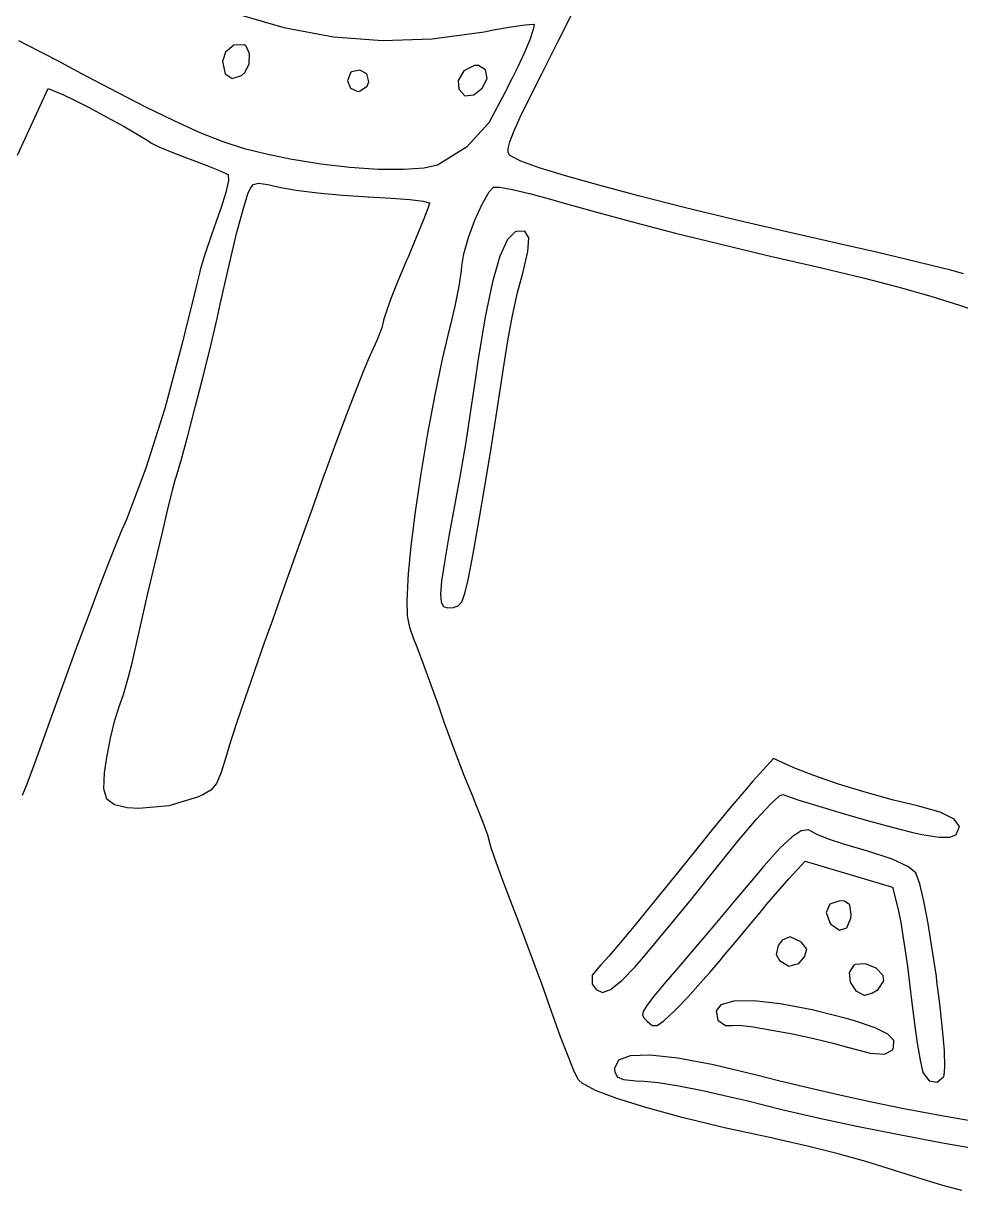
# Model space of a CAD drawing. Header units: inches. Extents: x -2.16 to 7.19, y -6.87 to -1.22.
# Drawn here: x -0.136 to 0.373, y -6.268 to -5.634 of the extents above; entities that cross this region are included whole.
import ezdxf

# ---------------------------------------------------------------- set-up
doc = ezdxf.new("R2010")
doc.units = ezdxf.units.IN
doc.header["$MEASUREMENT"] = 0
doc.layers.add('Front', color=13, linetype='CONTINUOUS', true_color=0xc83434)

msp = doc.modelspace()

# ---------------------------------------------------------------- linework, layer by layer
at = {"layer": 'Front', "linetype": 'CONTINUOUS'}
for p, q in [((-0.02247, -5.62823), (0.0056, -5.63652)), ((0.15445, -5.64395), (0.16398, -5.6253)), ((0.0056, -5.63652), (0.03254, -5.64157)), ((0.1194, -5.63777), (0.12899, -5.63607)), ((0.12899, -5.63607), (0.13655, -5.635)), ((0.13655, -5.635), (0.14085, -5.63472)), ((0.14085, -5.63472), (0.14139, -5.63485)), ((0.14139, -5.63485), (0.14101, -5.63747)), ((0.03254, -5.64157), (0.05913, -5.64353)), ((0.05913, -5.64353), (0.08613, -5.64254)), ((0.08613, -5.64254), (0.11431, -5.63872)), ((0.11431, -5.63872), (0.1194, -5.63777)), ((0.13903, -5.64314), (0.13605, -5.65041)), ((0.14101, -5.63747), (0.13903, -5.64314)), ((-0.13403, -5.64578), (-0.13821, -5.64366)), ((-0.12559, -5.65016), (-0.13403, -5.64578)), ((-0.02607, -5.64981), (-0.02775, -5.65497)), ((-0.02149, -5.64609), (-0.02607, -5.64981)), ((-0.01587, -5.64584), (-0.02149, -5.64609)), ((-0.01479, -5.64652), (-0.01587, -5.64584)), ((-0.01297, -5.65069), (-0.01479, -5.64652)), ((0.14573, -5.66114), (0.15445, -5.64395)), ((-0.11641, -5.65497), (-0.12559, -5.65016)), ((-0.11512, -5.65564), (-0.11641, -5.65497)), ((-0.104, -5.66153), (-0.11512, -5.65564)), ((-0.02775, -5.65497), (-0.02627, -5.66151)), ((-0.01329, -5.6563), (-0.01297, -5.65069)), ((0.13605, -5.65041), (0.13267, -5.65783)), ((-0.09685, -5.6653), (-0.104, -5.66153)), ((-0.02627, -5.66151), (-0.0225, -5.66417)), ((-0.0225, -5.66417), (-0.01739, -5.66248)), ((-0.01739, -5.66248), (-0.01575, -5.66105)), ((-0.01575, -5.66105), (-0.01329, -5.6563)), ((0.04175, -5.66105), (0.04015, -5.6653)), ((0.0424, -5.66049), (0.04175, -5.66105)), ((0.04678, -5.65953), (0.0424, -5.66049)), ((0.05064, -5.66168), (0.04678, -5.65953)), ((0.0516, -5.66521), (0.05064, -5.66168)), ((0.10327, -5.6599), (0.10021, -5.66521)), ((0.10907, -5.65704), (0.10327, -5.6599)), ((0.11132, -5.65702), (0.10907, -5.65704)), ((0.11512, -5.65941), (0.11132, -5.65702)), ((0.11591, -5.66407), (0.11512, -5.65941)), ((0.13267, -5.65783), (0.12946, -5.66396)), ((0.13896, -5.67474), (0.14573, -5.66114)), ((-0.08877, -5.66957), (-0.09685, -5.6653)), ((0.04015, -5.6653), (0.04184, -5.6694)), ((0.04659, -5.67108), (0.05077, -5.6682)), ((0.05077, -5.6682), (0.05179, -5.66589)), ((0.05179, -5.66589), (0.0516, -5.66521)), ((0.10021, -5.66521), (0.10053, -5.66996)), ((0.11318, -5.66941), (0.11591, -5.66407)), ((0.12941, -5.66405), (0.12656, -5.66965)), ((0.12946, -5.66396), (0.12941, -5.66405)), ((-0.13901, -5.7058), (-0.12234, -5.66947)), ((-0.12234, -5.66947), (-0.11442, -5.67282)), ((-0.11442, -5.67282), (-0.10843, -5.67563)), ((-0.06968, -5.67943), (-0.08877, -5.66957)), ((0.04184, -5.6694), (0.04577, -5.67117)), ((0.04577, -5.67117), (0.04659, -5.67108)), ((0.10053, -5.66996), (0.10386, -5.6736)), ((0.10386, -5.6736), (0.10875, -5.67298)), ((0.10875, -5.67298), (0.11318, -5.66941)), ((0.12575, -5.67155), (0.11684, -5.68816)), ((0.12656, -5.66965), (0.12575, -5.67155)), ((0.13394, -5.68518), (0.13896, -5.67474)), ((-0.10843, -5.67563), (-0.10003, -5.67994)), ((-0.10003, -5.67994), (-0.09048, -5.68504)), ((-0.05362, -5.68732), (-0.06968, -5.67943)), ((-0.09048, -5.68504), (-0.08106, -5.69024)), ((-0.03978, -5.69354), (-0.05362, -5.68732)), ((0.13046, -5.69293), (0.13394, -5.68518)), ((-0.08106, -5.69024), (-0.07305, -5.69484)), ((-0.02739, -5.69841), (-0.03978, -5.69354)), ((0.11684, -5.68816), (0.10473, -5.70138)), ((0.12833, -5.6984), (0.13046, -5.69293)), ((-0.07305, -5.69484), (-0.06771, -5.69815)), ((-0.06771, -5.69815), (-0.06662, -5.69894)), ((-0.06662, -5.69894), (-0.06304, -5.70085)), ((-0.01566, -5.70221), (-0.02739, -5.69841)), ((0.12736, -5.70206), (0.12833, -5.6984)), ((-0.06304, -5.70085), (-0.05609, -5.70379)), ((-0.05609, -5.70379), (-0.04714, -5.70721)), ((-0.0038, -5.70524), (-0.01566, -5.70221)), ((0.00898, -5.70782), (-0.0038, -5.70524)), ((0.10473, -5.70138), (0.08992, -5.71067)), ((0.12733, -5.70434), (0.12736, -5.70206)), ((0.12807, -5.70569), (0.12733, -5.70434)), ((0.12864, -5.70617), (0.12807, -5.70569)), ((0.13417, -5.70891), (0.12864, -5.70617)), ((-0.04714, -5.70721), (-0.04516, -5.70792)), ((-0.04516, -5.70792), (-0.03611, -5.71128)), ((-0.03611, -5.71128), (-0.02892, -5.7142)), ((0.02346, -5.71024), (0.00898, -5.70782)), ((0.02569, -5.71058), (0.02346, -5.71024)), ((0.04144, -5.71244), (0.02569, -5.71058)), ((0.05677, -5.71344), (0.04144, -5.71244)), ((0.08168, -5.71276), (0.07056, -5.71355)), ((0.08901, -5.71106), (0.08168, -5.71276)), ((0.08992, -5.71067), (0.08901, -5.71106)), ((0.1442, -5.71254), (0.13417, -5.70891)), ((0.15841, -5.71696), (0.1442, -5.71254)), ((-0.02892, -5.7142), (-0.02487, -5.71615)), ((-0.02444, -5.71943), (-0.02591, -5.72589)), ((-0.02487, -5.71615), (-0.02453, -5.71641)), ((-0.02453, -5.71641), (-0.02444, -5.71943)), ((0.07056, -5.71355), (0.05677, -5.71344)), ((0.17648, -5.72208), (0.15841, -5.71696)), ((-0.01386, -5.72667), (-0.01267, -5.7239)), ((-0.01267, -5.7239), (-0.01096, -5.72164)), ((-0.01096, -5.72164), (-0.0082, -5.72088)), ((-0.0082, -5.72088), (-0.00306, -5.72158)), ((-0.00306, -5.72158), (0.00405, -5.72324)), ((0.00405, -5.72324), (0.01223, -5.72474)), ((0.01223, -5.72474), (0.02386, -5.72619)), ((0.11328, -5.73222), (0.11701, -5.72566)), ((0.11701, -5.72566), (0.11941, -5.72301)), ((0.11941, -5.72301), (0.12262, -5.7231)), ((0.12262, -5.7231), (0.12968, -5.72443)), ((0.12968, -5.72443), (0.13967, -5.72679)), ((0.19809, -5.72783), (0.17648, -5.72208)), ((-0.02591, -5.72589), (-0.02864, -5.7346)), ((-0.01655, -5.73519), (-0.01386, -5.72667)), ((0.02386, -5.72619), (0.03742, -5.72742)), ((0.03742, -5.72742), (0.05136, -5.72828)), ((0.05136, -5.72828), (0.05163, -5.72829)), ((0.05163, -5.72829), (0.06384, -5.72897)), ((0.06384, -5.72897), (0.07402, -5.72979)), ((0.07402, -5.72979), (0.08126, -5.73067)), ((0.08126, -5.73067), (0.08462, -5.7315)), ((0.08475, -5.73168), (0.08382, -5.73459)), ((0.08462, -5.7315), (0.08475, -5.73168)), ((0.13967, -5.72679), (0.15166, -5.72998)), ((0.15166, -5.72998), (0.1565, -5.73135)), ((0.1565, -5.73135), (0.17666, -5.73704)), ((0.22291, -5.73411), (0.19809, -5.72783)), ((-0.02987, -5.73802), (-0.03373, -5.74892)), ((-0.02864, -5.7346), (-0.02987, -5.73802)), ((-0.02, -5.74819), (-0.01655, -5.73519)), ((0.08382, -5.73459), (0.08127, -5.74114)), ((0.10935, -5.74098), (0.11328, -5.73222)), ((0.17666, -5.73704), (0.19689, -5.74251)), ((0.25062, -5.74084), (0.22291, -5.73411)), ((0.08127, -5.74114), (0.07748, -5.75041)), ((0.1058, -5.75046), (0.10935, -5.74098)), ((0.19689, -5.74251), (0.21813, -5.74798)), ((0.28089, -5.74794), (0.25062, -5.74084)), ((-0.03373, -5.74892), (-0.03724, -5.75961)), ((-0.02413, -5.7654), (-0.02, -5.74819)), ((0.07748, -5.75041), (0.07283, -5.76145)), ((0.10324, -5.7592), (0.1058, -5.75046)), ((0.13113, -5.7474), (0.12694, -5.75149)), ((0.13195, -5.74711), (0.13113, -5.7474)), ((0.13647, -5.747), (0.13195, -5.74711)), ((0.13849, -5.75057), (0.13647, -5.747)), ((0.13807, -5.75808), (0.13849, -5.75057)), ((0.21813, -5.74798), (0.24133, -5.7537)), ((0.31341, -5.7553), (0.28089, -5.74794)), ((0.12694, -5.75149), (0.12282, -5.76053)), ((0.24133, -5.7537), (0.26741, -5.7599)), ((0.32805, -5.75862), (0.31341, -5.7553)), ((-0.03724, -5.75961), (-0.03972, -5.76803)), ((0.07225, -5.7628), (0.0675, -5.77415)), ((0.07283, -5.76145), (0.07225, -5.7628)), ((0.10225, -5.7657), (0.10324, -5.7592)), ((0.12282, -5.76053), (0.11877, -5.77453)), ((0.13524, -5.76975), (0.13807, -5.75808)), ((0.26741, -5.7599), (0.29732, -5.76682)), ((0.34365, -5.76226), (0.32805, -5.75862)), ((0.35703, -5.76552), (0.34365, -5.76226)), ((-0.03998, -5.76905), (-0.04178, -5.77631)), ((-0.03972, -5.76803), (-0.03998, -5.76905)), ((-0.02887, -5.78655), (-0.02413, -5.7654)), ((0.10085, -5.77686), (0.10208, -5.76846)), ((0.10208, -5.76846), (0.10225, -5.7657)), ((0.13246, -5.78026), (0.13524, -5.76975)), ((0.29732, -5.76682), (0.302, -5.76789)), ((0.302, -5.76789), (0.32009, -5.77225)), ((0.36751, -5.76821), (0.35703, -5.76552)), ((0.37445, -5.77018), (0.36751, -5.76821)), ((-0.04178, -5.77631), (-0.04437, -5.78679)), ((0.0675, -5.77415), (0.06358, -5.78402)), ((0.11877, -5.77453), (0.11479, -5.7935)), ((0.32009, -5.77225), (0.33878, -5.77716)), ((0.09867, -5.78761), (0.10085, -5.77686)), ((0.12944, -5.79366), (0.13246, -5.78026)), ((0.33878, -5.77716), (0.35666, -5.78222)), ((0.35666, -5.78222), (0.37232, -5.78704)), ((-0.04437, -5.78679), (-0.04734, -5.79884)), ((-0.03063, -5.79435), (-0.02887, -5.78655)), ((0.06358, -5.78402), (0.06088, -5.79141)), ((0.09587, -5.79905), (0.09867, -5.78761)), ((0.37232, -5.78704), (0.38325, -5.7908)), ((-0.03408, -5.80895), (-0.03063, -5.79435)), ((0.05975, -5.79547), (0.05874, -5.79938)), ((0.05976, -5.79532), (0.05975, -5.79547)), ((0.06088, -5.79141), (0.05976, -5.79532)), ((0.11479, -5.7935), (0.11087, -5.81745)), ((0.12727, -5.80546), (0.12944, -5.79366)), ((-0.04734, -5.79884), (-0.04923, -5.80655)), ((0.05874, -5.79938), (0.05607, -5.80627)), ((0.09168, -5.81645), (0.09551, -5.80039)), ((0.09551, -5.80039), (0.09587, -5.79905)), ((-0.04923, -5.80655), (-0.05898, -5.84313)), ((0.05607, -5.80627), (0.05234, -5.81462)), ((0.1252, -5.81902), (0.12727, -5.80546)), ((-0.03807, -5.82517), (-0.03408, -5.80895)), ((0.05234, -5.81462), (0.04918, -5.8219)), ((0.08768, -5.8357), (0.09168, -5.81645)), ((0.11087, -5.81745), (0.10958, -5.82655)), ((0.1212, -5.84496), (0.1252, -5.81902)), ((-0.04228, -5.84174), (-0.03807, -5.82517)), ((0.04918, -5.8219), (0.04478, -5.83287)), ((0.10958, -5.82655), (0.10717, -5.84312)), ((0.04478, -5.83287), (0.03953, -5.84651)), ((0.08376, -5.8568), (0.08768, -5.8357)), ((-0.05898, -5.84313), (-0.06923, -5.87557)), ((-0.04636, -5.85733), (-0.04228, -5.84174)), ((0.10717, -5.84312), (0.10431, -5.86139)), ((0.1177, -5.86712), (0.1212, -5.84496)), ((0.03953, -5.84651), (0.03382, -5.86178)), ((-0.04999, -5.87066), (-0.04636, -5.85733)), ((0.08012, -5.87842), (0.08376, -5.8568)), ((0.03382, -5.86178), (0.02806, -5.87767)), ((0.10431, -5.86139), (0.10135, -5.87913)), ((-0.05284, -5.88041), (-0.04999, -5.87066)), ((0.11458, -5.88632), (0.1177, -5.86712)), ((-0.06923, -5.87557), (-0.07985, -5.90349)), ((0.02806, -5.87767), (0.02757, -5.87905)), ((-0.05475, -5.88756), (-0.0531, -5.88131)), ((-0.0531, -5.88131), (-0.05284, -5.88041)), ((0.02757, -5.87905), (0.02096, -5.89759)), ((0.077, -5.8992), (0.08012, -5.87842)), ((0.10135, -5.87913), (0.09867, -5.89405)), ((-0.05727, -5.89774), (-0.05475, -5.88756)), ((0.11169, -5.90336), (0.11458, -5.88632)), ((0.09867, -5.89405), (0.09522, -5.91245)), ((-0.0605, -5.9111), (-0.05727, -5.89774)), ((0.02096, -5.89759), (0.01363, -5.91814)), ((0.07463, -5.91782), (0.077, -5.8992)), ((-0.07985, -5.90349), (-0.08281, -5.9103)), ((0.10891, -5.91905), (0.11169, -5.90336)), ((-0.08281, -5.9103), (-0.08561, -5.91699)), ((-0.06424, -5.92687), (-0.0605, -5.9111)), ((0.09522, -5.91245), (0.09274, -5.92651)), ((-0.08561, -5.91699), (-0.08976, -5.92752)), ((0.01363, -5.91814), (0.00623, -5.9389)), ((0.07323, -5.93292), (0.07463, -5.91782)), ((0.10784, -5.92487), (0.10891, -5.91905)), ((-0.08976, -5.92752), (-0.09493, -5.94099)), ((-0.06832, -5.94431), (-0.06424, -5.92687)), ((0.09274, -5.92651), (0.09122, -5.93679)), ((0.10564, -5.93614), (0.10784, -5.92487)), ((0.07305, -5.93588), (0.07323, -5.93292)), ((-0.09493, -5.94099), (-0.1008, -5.95652)), ((0.00623, -5.9389), (-0.00062, -5.95808)), ((0.07271, -5.94385), (0.07305, -5.93588)), ((0.09122, -5.93679), (0.09065, -5.94385)), ((0.10382, -5.94359), (0.10564, -5.93614)), ((-0.07256, -5.96266), (-0.06832, -5.94431)), ((0.07256, -5.94746), (0.07271, -5.94385)), ((0.07281, -5.95573), (0.07256, -5.94746)), ((0.09065, -5.94385), (0.09102, -5.94825)), ((0.10212, -5.94802), (0.10382, -5.94359)), ((0.09102, -5.94825), (0.09234, -5.95055)), ((0.09234, -5.95055), (0.09458, -5.95131)), ((0.09458, -5.95131), (0.09775, -5.9511)), ((0.09775, -5.9511), (0.09799, -5.95107)), ((0.09799, -5.95107), (0.10027, -5.95025)), ((0.10027, -5.95025), (0.10212, -5.94802)), ((-0.1008, -5.95652), (-0.10702, -5.97324)), ((-0.00062, -5.95808), (-0.00498, -5.9703)), ((0.07391, -5.96205), (0.07281, -5.95573)), ((-0.07678, -5.98116), (-0.07256, -5.96266)), ((0.07597, -5.9678), (0.07391, -5.96205)), ((-0.00498, -5.9703), (-0.01037, -5.98557)), ((0.07794, -5.97264), (0.07597, -5.9678)), ((0.08144, -5.98185), (0.07794, -5.97264)), ((-0.10702, -5.97324), (-0.11327, -5.99027)), ((-0.07868, -5.98882), (-0.07678, -5.98116)), ((0.08559, -5.99322), (0.08144, -5.98185)), ((-0.11327, -5.99027), (-0.11922, -6.00671)), ((-0.08142, -5.99837), (-0.07868, -5.98882)), ((-0.01037, -5.98557), (-0.01558, -6.0007)), ((0.08985, -6.0053), (0.08559, -5.99322)), ((-0.08388, -6.0054), (-0.08142, -5.99837)), ((-0.01558, -6.0007), (-0.02021, -6.01446)), ((-0.11922, -6.00671), (-0.12131, -6.01257)), ((-0.08612, -6.01235), (-0.08394, -6.00554)), ((-0.08394, -6.00554), (-0.08388, -6.0054)), ((0.0927, -6.01335), (0.08985, -6.0053)), ((-0.12131, -6.01257), (-0.1261, -6.02593)), ((-0.08848, -6.02201), (-0.08612, -6.01235)), ((-0.02021, -6.01446), (-0.02383, -6.02562)), ((0.09808, -6.028), (0.0927, -6.01335)), ((-0.09052, -6.03247), (-0.08848, -6.02201)), ((-0.1261, -6.02593), (-0.13041, -6.03771)), ((-0.02383, -6.02562), (-0.02554, -6.03121)), ((0.10355, -6.0423), (0.09808, -6.028)), ((-0.09174, -6.04082), (-0.09052, -6.03247)), ((-0.02554, -6.03121), (-0.02845, -6.04067)), ((0.27143, -6.03309), (0.2602, -6.04544)), ((0.27997, -6.03711), (0.27143, -6.03309)), ((-0.13041, -6.03771), (-0.13393, -6.04708)), ((-0.09209, -6.04963), (-0.09174, -6.04082)), ((-0.02845, -6.04067), (-0.03098, -6.04657)), ((0.10827, -6.05405), (0.10355, -6.0423)), ((0.28247, -6.03823), (0.27997, -6.03711)), ((0.29315, -6.04236), (0.28247, -6.03823)), ((0.3067, -6.04696), (0.29315, -6.04236)), ((-0.13393, -6.04708), (-0.13634, -6.05319)), ((-0.03098, -6.04657), (-0.034, -6.05019)), ((0.2602, -6.04544), (0.25516, -6.05122)), ((0.32163, -6.05156), (0.3067, -6.04696)), ((-0.0904, -6.05514), (-0.09209, -6.04963)), ((-0.0863, -6.05823), (-0.0904, -6.05514)), ((-0.0412, -6.05409), (-0.05682, -6.05882)), ((-0.03838, -6.05282), (-0.0412, -6.05409)), ((-0.034, -6.05019), (-0.03838, -6.05282)), ((0.11024, -6.05882), (0.10827, -6.05405)), ((0.25516, -6.05122), (0.24771, -6.0601)), ((0.26971, -6.05785), (0.27463, -6.0534)), ((0.27463, -6.0534), (0.2765, -6.05264)), ((0.2765, -6.05264), (0.28458, -6.05545)), ((0.3364, -6.05567), (0.32163, -6.05156)), ((-0.07943, -6.0598), (-0.0863, -6.05823)), ((-0.07306, -6.06027), (-0.07943, -6.0598)), ((-0.05682, -6.05882), (-0.07306, -6.06027)), ((0.1138, -6.06787), (0.11024, -6.05882)), ((0.24771, -6.0601), (0.2385, -6.07125)), ((0.26215, -6.06609), (0.26971, -6.05785)), ((0.28458, -6.05545), (0.29595, -6.05904)), ((0.29595, -6.05904), (0.30921, -6.063)), ((0.34949, -6.05883), (0.3364, -6.05567)), ((0.34955, -6.05884), (0.34949, -6.05883)), ((0.36171, -6.06219), (0.34955, -6.05884)), ((0.25208, -6.07797), (0.26215, -6.06609)), ((0.30921, -6.063), (0.32296, -6.06694)), ((0.32296, -6.06694), (0.33579, -6.07043)), ((0.36936, -6.06596), (0.36171, -6.06219)), ((0.37234, -6.07005), (0.36936, -6.06596)), ((0.11627, -6.07473), (0.1138, -6.06787)), ((0.2385, -6.07125), (0.22824, -6.08385)), ((0.28643, -6.07237), (0.28143, -6.07555)), ((0.29033, -6.07186), (0.28643, -6.07237)), ((0.29363, -6.07366), (0.29033, -6.07186)), ((0.29539, -6.07458), (0.29363, -6.07366)), ((0.33579, -6.07043), (0.34631, -6.0731)), ((0.34631, -6.0731), (0.35178, -6.07429)), ((0.37047, -6.07433), (0.37234, -6.07005)), ((0.11721, -6.07821), (0.11627, -6.07473)), ((0.11722, -6.07835), (0.11721, -6.07821)), ((0.11828, -6.0821), (0.11722, -6.07835)), ((0.23964, -6.09331), (0.25208, -6.07797)), ((0.28143, -6.07555), (0.27483, -6.08179)), ((0.30128, -6.07681), (0.29539, -6.07458)), ((0.31008, -6.07971), (0.30128, -6.07681)), ((0.32064, -6.0829), (0.31008, -6.07971)), ((0.35178, -6.07429), (0.36126, -6.07578)), ((0.36126, -6.07578), (0.36706, -6.07585)), ((0.36706, -6.07585), (0.37028, -6.07451)), ((0.37028, -6.07451), (0.37047, -6.07433)), ((0.1208, -6.0894), (0.11828, -6.0821)), ((0.22824, -6.08385), (0.21759, -6.09707)), ((0.27483, -6.08179), (0.26612, -6.09147)), ((0.32256, -6.08346), (0.32064, -6.0829)), ((0.33576, -6.0878), (0.32256, -6.08346)), ((0.12444, -6.09927), (0.1208, -6.0894)), ((0.26612, -6.09147), (0.25932, -6.09952)), ((0.27975, -6.09841), (0.2885, -6.08887)), ((0.2885, -6.08887), (0.31225, -6.09587)), ((0.34433, -6.09166), (0.33576, -6.0878)), ((0.34855, -6.09516), (0.34433, -6.09166)), ((0.12884, -6.11071), (0.12444, -6.09927)), ((0.21601, -6.09905), (0.20586, -6.11166)), ((0.21759, -6.09707), (0.21601, -6.09905)), ((0.22677, -6.10936), (0.23733, -6.09621)), ((0.23733, -6.09621), (0.23964, -6.09331)), ((0.25932, -6.09952), (0.24953, -6.11122)), ((0.27483, -6.10399), (0.27975, -6.09841)), ((0.31225, -6.09587), (0.336, -6.10287)), ((0.34879, -6.09559), (0.34855, -6.09516)), ((0.35071, -6.10111), (0.34879, -6.09559)), ((0.26764, -6.11239), (0.27483, -6.10399)), ((0.336, -6.10287), (0.33903, -6.11507)), ((0.35289, -6.11042), (0.35071, -6.10111)), ((0.1328, -6.12099), (0.12884, -6.11071)), ((0.20586, -6.11166), (0.19645, -6.12318)), ((0.21674, -6.1217), (0.22677, -6.10936)), ((0.24953, -6.11122), (0.23949, -6.12317)), ((0.30195, -6.11213), (0.29994, -6.11662)), ((0.30729, -6.1103), (0.30195, -6.11213)), ((0.30994, -6.11047), (0.30729, -6.1103)), ((0.31282, -6.11242), (0.30994, -6.11047)), ((0.35521, -6.12255), (0.35289, -6.11042)), ((0.25923, -6.1224), (0.26409, -6.11662)), ((0.26409, -6.11662), (0.26764, -6.11239)), ((0.29994, -6.11662), (0.30185, -6.12225)), ((0.3135, -6.11776), (0.31282, -6.11242)), ((0.31337, -6.11982), (0.3135, -6.11776)), ((0.33903, -6.11507), (0.34044, -6.12213)), ((0.13917, -6.13797), (0.1328, -6.12099)), ((0.19645, -6.12318), (0.18833, -6.13295)), ((0.20789, -6.13245), (0.21674, -6.1217)), ((0.23949, -6.12317), (0.23029, -6.13406)), ((0.25056, -6.13288), (0.25923, -6.1224)), ((0.30185, -6.12225), (0.30244, -6.12302)), ((0.30244, -6.12302), (0.30712, -6.12616)), ((0.31116, -6.12491), (0.31337, -6.11982)), ((0.34044, -6.12213), (0.34217, -6.13281)), ((0.35753, -6.13652), (0.35521, -6.12255)), ((0.28044, -6.12988), (0.27604, -6.13172)), ((0.28611, -6.13262), (0.28044, -6.12988)), ((0.30712, -6.12616), (0.31116, -6.12491)), ((0.18833, -6.13295), (0.18206, -6.14029)), ((0.20084, -6.14084), (0.20789, -6.13245)), ((0.23029, -6.13406), (0.22304, -6.14259)), ((0.245, -6.13952), (0.25056, -6.13288)), ((0.27383, -6.13461), (0.27285, -6.13952)), ((0.27604, -6.13172), (0.27383, -6.13461)), ((0.28672, -6.13308), (0.28611, -6.13262)), ((0.28952, -6.13663), (0.28672, -6.13308)), ((0.28824, -6.14078), (0.28952, -6.13663)), ((0.34217, -6.13281), (0.34402, -6.14579)), ((0.35972, -6.15138), (0.35753, -6.13652)), ((0.14382, -6.15067), (0.13917, -6.13797)), ((0.18206, -6.14029), (0.1782, -6.14454)), ((0.19626, -6.14608), (0.20084, -6.14084)), ((0.22225, -6.14351), (0.213, -6.1543)), ((0.22304, -6.14259), (0.22225, -6.14351)), ((0.23677, -6.14915), (0.24216, -6.14292)), ((0.24216, -6.14292), (0.245, -6.13952)), ((0.27285, -6.13952), (0.27467, -6.14269)), ((0.27467, -6.14269), (0.27976, -6.14586)), ((0.28507, -6.14438), (0.28824, -6.14078)), ((0.17766, -6.14506), (0.173, -6.15067)), ((0.1782, -6.14454), (0.17766, -6.14506)), ((0.18899, -6.15355), (0.19626, -6.14608)), ((0.23304, -6.15344), (0.23677, -6.14915)), ((0.27976, -6.14586), (0.28507, -6.14438)), ((0.3149, -6.14521), (0.31243, -6.14915)), ((0.31243, -6.14915), (0.31302, -6.15445)), ((0.31562, -6.14484), (0.3149, -6.14521)), ((0.3212, -6.14457), (0.31562, -6.14484)), ((0.32715, -6.14688), (0.3212, -6.14457)), ((0.33086, -6.15083), (0.32715, -6.14688)), ((0.34402, -6.14579), (0.34578, -6.15971)), ((0.14557, -6.15545), (0.14382, -6.15067)), ((0.15106, -6.17093), (0.14557, -6.15545)), ((0.173, -6.15067), (0.17302, -6.15559)), ((0.17302, -6.15559), (0.17514, -6.15843)), ((0.18287, -6.15849), (0.18899, -6.15355)), ((0.213, -6.1543), (0.20656, -6.16192)), ((0.22485, -6.16253), (0.23304, -6.15344)), ((0.31302, -6.15445), (0.31596, -6.15921)), ((0.32816, -6.15836), (0.33121, -6.15378)), ((0.33121, -6.15378), (0.33086, -6.15083)), ((0.36008, -6.15415), (0.35972, -6.15138)), ((0.36164, -6.16616), (0.36008, -6.15415)), ((0.17514, -6.15843), (0.17846, -6.16)), ((0.17846, -6.16), (0.18287, -6.15849)), ((0.20656, -6.16192), (0.20256, -6.16705)), ((0.21868, -6.16895), (0.22485, -6.16253)), ((0.31596, -6.15921), (0.32051, -6.16152)), ((0.32051, -6.16152), (0.32103, -6.16155)), ((0.32103, -6.16155), (0.32516, -6.16018)), ((0.32516, -6.16018), (0.32816, -6.15836)), ((0.34578, -6.15971), (0.34611, -6.16254)), ((0.34611, -6.16254), (0.34774, -6.17574)), ((0.20256, -6.16705), (0.20059, -6.17034)), ((0.21781, -6.1698), (0.21868, -6.16895)), ((0.2428, -6.16667), (0.24015, -6.17)), ((0.24979, -6.16474), (0.2428, -6.16667)), ((0.26064, -6.1646), (0.24979, -6.16474)), ((0.27494, -6.16621), (0.26064, -6.1646)), ((0.29228, -6.16955), (0.27494, -6.16621)), ((0.36315, -6.17989), (0.36164, -6.16616)), ((0.15144, -6.17201), (0.15106, -6.17093)), ((0.1516, -6.17245), (0.15144, -6.17201)), ((0.15577, -6.18404), (0.1516, -6.17245)), ((0.20059, -6.17034), (0.20026, -6.17245)), ((0.20026, -6.17245), (0.20118, -6.17406)), ((0.20118, -6.17406), (0.20295, -6.17581)), ((0.20813, -6.17791), (0.21184, -6.17537)), ((0.21184, -6.17537), (0.2176, -6.17)), ((0.2176, -6.17), (0.21781, -6.1698)), ((0.24015, -6.17), (0.24119, -6.17511)), ((0.24119, -6.17511), (0.24523, -6.17805)), ((0.31225, -6.1746), (0.29228, -6.16955)), ((0.31531, -6.17547), (0.31225, -6.1746)), ((0.32655, -6.17917), (0.31531, -6.17547)), ((0.20295, -6.17581), (0.20299, -6.17585)), ((0.20299, -6.17585), (0.20555, -6.17791)), ((0.20555, -6.17791), (0.20813, -6.17791)), ((0.24523, -6.17805), (0.24906, -6.17788)), ((0.24906, -6.17788), (0.25288, -6.17785)), ((0.25288, -6.17785), (0.26038, -6.17877)), ((0.26038, -6.17877), (0.27038, -6.18042)), ((0.27038, -6.18042), (0.28172, -6.18258)), ((0.33347, -6.18263), (0.32655, -6.17917)), ((0.34774, -6.17574), (0.3494, -6.18753)), ((0.36412, -6.19161), (0.36315, -6.17989)), ((0.15986, -6.1947), (0.15577, -6.18404)), ((0.28172, -6.18258), (0.29322, -6.18501)), ((0.29322, -6.18501), (0.30369, -6.1875)), ((0.30369, -6.1875), (0.31197, -6.18983)), ((0.33659, -6.18616), (0.33347, -6.18263)), ((0.33642, -6.1901), (0.33659, -6.18616)), ((0.3494, -6.18753), (0.35092, -6.19683)), ((0.19364, -6.19446), (0.18722, -6.19686)), ((0.20434, -6.19408), (0.19364, -6.19446)), ((0.21939, -6.19572), (0.20434, -6.19408)), ((0.31197, -6.18983), (0.31225, -6.18992)), ((0.31225, -6.18992), (0.32382, -6.19301)), ((0.32382, -6.19301), (0.33151, -6.19349)), ((0.33151, -6.19349), (0.33574, -6.19135)), ((0.33574, -6.19135), (0.33642, -6.1901)), ((0.36442, -6.20035), (0.36412, -6.19161)), ((0.16326, -6.20286), (0.15986, -6.1947)), ((0.18722, -6.19686), (0.185, -6.20128)), ((0.23886, -6.19939), (0.21939, -6.19572)), ((0.26283, -6.20509), (0.23886, -6.19939)), ((0.35092, -6.19683), (0.35214, -6.20257)), ((0.36391, -6.20515), (0.36442, -6.20035)), ((0.16552, -6.2074), (0.16326, -6.20286)), ((0.185, -6.20128), (0.18517, -6.2031)), ((0.18517, -6.2031), (0.18648, -6.20579)), ((0.18648, -6.20579), (0.1899, -6.20729)), ((0.27415, -6.20795), (0.26283, -6.20509)), ((0.35214, -6.20257), (0.35241, -6.20342)), ((0.35241, -6.20342), (0.35587, -6.20791)), ((0.36018, -6.20879), (0.36271, -6.20659)), ((0.36271, -6.20659), (0.36363, -6.20579)), ((0.36363, -6.20579), (0.36391, -6.20515)), ((0.16754, -6.20934), (0.16552, -6.2074)), ((0.17474, -6.2132), (0.16754, -6.20934)), ((0.18638, -6.21763), (0.17474, -6.2132)), ((0.1899, -6.20729), (0.19659, -6.20797)), ((0.19659, -6.20797), (0.20104, -6.20811)), ((0.20104, -6.20811), (0.20874, -6.20886)), ((0.20874, -6.20886), (0.22004, -6.2107)), ((0.22004, -6.2107), (0.23375, -6.21342)), ((0.23375, -6.21342), (0.24864, -6.21677)), ((0.29155, -6.21222), (0.27415, -6.20795)), ((0.30802, -6.21603), (0.29155, -6.21222)), ((0.35587, -6.20791), (0.36018, -6.20879)), ((0.20215, -6.22254), (0.18638, -6.21763)), ((0.24864, -6.21677), (0.25669, -6.21875)), ((0.25669, -6.21875), (0.27666, -6.22368)), ((0.32454, -6.21959), (0.30802, -6.21603)), ((0.34209, -6.2231), (0.32454, -6.21959)), ((0.22172, -6.22784), (0.20215, -6.22254)), ((0.27666, -6.22368), (0.29632, -6.22824)), ((0.36164, -6.22675), (0.34209, -6.2231)), ((0.24478, -6.23342), (0.22172, -6.22784)), ((0.29632, -6.22824), (0.31666, -6.23261)), ((0.38418, -6.23075), (0.36164, -6.22675)), ((0.271, -6.23919), (0.24478, -6.23342)), ((0.31666, -6.23261), (0.33861, -6.23699)), ((0.33861, -6.23699), (0.36315, -6.24158)), ((0.27385, -6.2398), (0.271, -6.23919)), ((0.28989, -6.24349), (0.27385, -6.2398)), ((0.30637, -6.24764), (0.28989, -6.24349)), ((0.36315, -6.24158), (0.39122, -6.24657)), ((0.3215, -6.2518), (0.30637, -6.24764)), ((0.3335, -6.2555), (0.3215, -6.2518)), ((0.33984, -6.2576), (0.3335, -6.2555)), ((0.35257, -6.26161), (0.33984, -6.2576)), ((0.36444, -6.26513), (0.35257, -6.26161)), ((0.3735, -6.26758), (0.36444, -6.26513))]:
    msp.add_line(p, q, dxfattribs=at)

doc.saveas('drawing.dxf')
